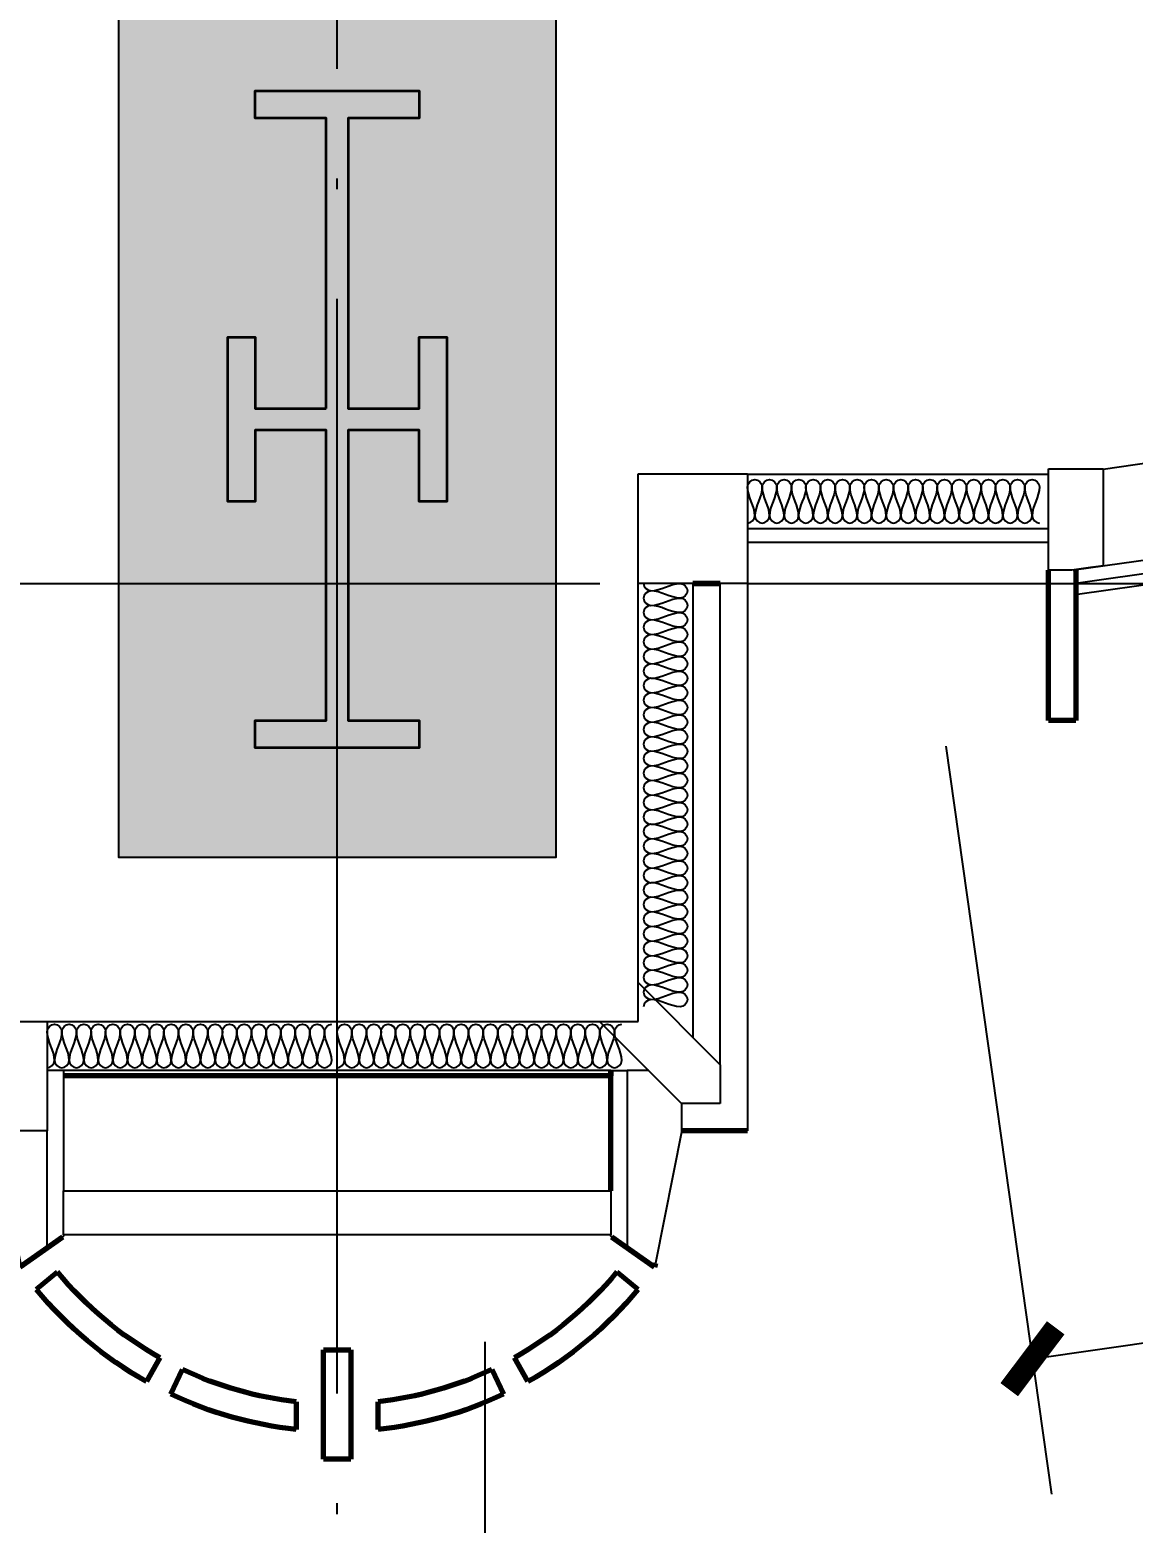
# Model space of a CAD drawing. Header units: millimetres. Extents: x 11476074 to 24729458, y -1239991 to 2813188.
# Drawn here: x 12597235 to 12599251, y 362397 to 365125 of the extents above; entities that cross this region are included whole.
import ezdxf

# ---------------------------------------------------------------- set-up
doc = ezdxf.new("R2010")
doc.units = ezdxf.units.MM
doc.header["$LTSCALE"] = 1000
doc.linetypes.add('DOTE', pattern=[2.42, 2, -0.2, 0.02, -0.2])
for name, color, linetype in [('A-ANNO-DIMS', 3, 'Continuous'), ('A-AXIS', 18, 'DOTE'), ('A-DETL-0001', 1, 'Continuous'), ('A-GLAZ', 4, 'Continuous'), ('G-RCZ-CONLine', 5, 'Continuous'), ('PUB_HATCH', 8, 'Continuous'), ('排水沟', 133, 'Continuous')]:
    doc.layers.add(name, color=color, linetype=linetype)
for name, color, linetype, lineweight in [('A-GENM', 2, 'Continuous', 70), ('A-GENM-PROJ', 2, 'Continuous', 25), ('A-GLAZ-PROJ', 2, 'Continuous', 25), ('钢柱', 51, 'Continuous', 35)]:
    doc.layers.add(name, color=color, linetype=linetype, lineweight=lineweight)
doc.styles.add('_TCH_DIM_T3', font='SIMPLEX', dxfattribs={"width": 0.705882, "bigfont": 'GBCBIG'})
doc.dimstyles.new('_TCH_ARCH&&100', dxfattribs={"dimtxt": 297.5, "dimasz": 100, "dimexe": 250, "dimexo": 300, "dimgap": 126.25, "dimtad": 1, "dimdec": 0, "dimzin": 0, "dimdsep": 46, "dimtxsty": '_TCH_DIM_T3', "dimblk": 'ARCHTICK', "dimcen": 0.09, "dimclrt": 7, "dimazin": 2, "dimtfac": 1, "dimtdec": 0, "dimtix": 1, "dimtmove": 2, "dimatfit": 3, "dimfxl": 0, "dimtolj": 1, "dimtzin": 0, "dimarcsym": 0})

# ---------------------------------------------------------------- blocks, each defined once
blk = doc.blocks.new('_ArchTick')
at = {"color": 0, "linetype": 'ByBlock', "const_width": 0.4}
blk.add_lwpolyline([(-0.5, -0.5), (0.5, 0.5)], dxfattribs=at)
blk = doc.blocks.new('*D5780')
at = {"layer": 'A-ANNO-DIMS', "color": 0, "lineweight": -2, "transparency": 16777216}
for p, q in [((12597246.9, 665133.9), (12597246.9, 663712.4)), ((12598346.7, 665133.9), (12598346.7, 663712.4)), ((12597246.9, 663962.4), (12598346.7, 663962.4))]:
    blk.add_line(p, q, dxfattribs=at)
at = {"layer": 'Defpoints', "color": 0, "transparency": 16777216}
for p in [(12597246.9, 665433.9), (12598346.7, 665433.9), (12598346.7, 663962.4)]:
    blk.add_point(p, dxfattribs=at)
at = {"layer": 'A-ANNO-DIMS', "color": 0, "lineweight": -2, "transparency": 16777216, "xscale": 100, "yscale": 100, "zscale": 100, "rotation": 180}
blk.add_blockref('_ArchTick', (12597246.9, 663962.4), dxfattribs=at)
at = {"layer": 'A-ANNO-DIMS', "color": 0, "lineweight": -2, "transparency": 16777216, "xscale": 100, "yscale": 100, "zscale": 100}
blk.add_blockref('_ArchTick', (12598346.7, 663962.4), dxfattribs=at)
at = {"layer": 'A-ANNO-DIMS', "color": 7, "transparency": 16777216, "insert": (12597796.8, 664237.4), "char_height": 297.5, "attachment_point": 5, "style": '_TCH_DIM_T3'}
blk.add_mtext('\\A1;1100', dxfattribs=at)
blk = doc.blocks.new('*D5819')
at = {"layer": 'A-ANNO-DIMS', "color": 0, "lineweight": -2, "transparency": 16777216}
for p, q in [((12600863, 666459.1), (12601056.6, 665092.5)), ((12599188.9, 666221.9), (12599382.5, 664855.3)), ((12599347.4, 665102.9), (12601021.6, 665340.1))]:
    blk.add_line(p, q, dxfattribs=at)
at = {"layer": 'Defpoints', "color": 0, "transparency": 16777216}
for p in [(12600820.9, 666756.2), (12599146.8, 666519), (12601021.6, 665340.1)]:
    blk.add_point(p, dxfattribs=at)
at = {"layer": 'A-ANNO-DIMS', "color": 0, "lineweight": -2, "transparency": 16777216, "xscale": 100, "yscale": 100, "zscale": 100}
for p, rotation in [((12601021.6, 665340.1), 8.064418033486072), ((12599347.4, 665102.9), 188.064418033486)]:
    blk.add_blockref('_ArchTick', p, dxfattribs=dict(at, rotation=rotation))
at = {"layer": 'A-ANNO-DIMS', "color": 7, "transparency": 16777216, "insert": (12600145.9, 665493.7), "char_height": 297.5, "attachment_point": 5, "rotation": 8.0644, "style": '_TCH_DIM_T3'}
blk.add_mtext('\\A1;1691', dxfattribs=at)
blk = doc.blocks.new('FO-Exterior Column FULL - FO-Exterior Column FULL-V22-850_L52 HOTEL')
at = {"layer": 'A-GENM'}
for p, q in [((630, 100.1), (630, 175.3)), ((-500, 110.1), (-500, 100.4)), ((-500, -109.6), (-500, 110.1)), ((-500, 100.4), (500, 100.4)), ((580.2, -249.1), (630, 0.1)), ((-580.2, -249.1), (-502.1, -193.8)), ((502.1, -193.8), (580.2, -249.1)), ((-581.7, -241.4), (-580.2, -249.1)), ((-510.9, -257.6), (-549.6, -289.3)), ((549.6, -289.3), (510.9, -257.6)), ((25, -399.6), (-25, -399.6)), ((-25, -399.6), (-25, -599.6)), ((25, -599.6), (25, -399.6)), ((-348.5, -458), (-324, -414.4)), ((-282.7, -435.7), (-304, -480.9)), ((304, -480.9), (282.7, -435.7)), ((324, -414.4), (348.5, -458)), ((-75, -545.2), (-75, -494.9)), ((75, -494.9), (75, -545.2)), ((-25, -599.6), (25, -599.6))]:
    blk.add_line(p, q, dxfattribs=at)
for radius, start, end in [(661.1, 219.3893, 240.6554), (661.1, 299.3446, 320.6107), (711.1, 219.3894, 240.6554), (711.1, 299.3446, 320.6106), (661.1, 244.6842, 263.483), (661.1, 276.517, 295.3158), (711.1, 244.6842, 263.943), (711.1, 276.057, 295.3158)]:
    blk.add_arc((0, 161.9), radius, start, end, dxfattribs=at)
blk = doc.blocks.new('FO-CORNER LOUVERS - FO-CORNER LOUVERS 1000-5059423-850_L52 HOTEL')
at = {"layer": 'A-GENM'}
for p, q in [((-600, -74.6), (-600, -350)), ((-550, -350), (-550, -75.7)), ((50, -99.9), (100, -99.9)), ((100, -99.9), (50, -99.9)), ((-600, -350), (-550, -350)), ((0, -1099.9), (120.3, -1099.9))]:
    blk.add_line(p, q, dxfattribs=at)
at = {"layer": 'A-GENM-PROJ'}
for p, q in [((-550, -24.9), (0, -24.9)), ((0, -99.9), (-550, -99.9))]:
    blk.add_line(p, q, dxfattribs=at)
blk = doc.blocks.new('FO-Vision Panels-Corner - Regular 2-4578217-850_L52 HOTEL')
at = {"layer": 'A-GLAZ-PROJ'}
for p, q in [((-845.4, 0), (-845.4, 20)), ((-845.4, 20), (845.4, 20)), ((845.4, 20), (845.4, 0))]:
    blk.add_line(p, q, dxfattribs=at)
blk = doc.blocks.new('FO-Vision Panels-Corner - Regular 2-V24-850_L52 HOTEL')
at = {"layer": 'A-GLAZ'}
for p, q in [((845.4, 0), (-845.4, 0)), ((-845.4, 0), (-845.4, -25)), ((845.4, -25), (845.4, 0)), ((-810.4, -25), (-845.4, -25)), ((-845.4, -25), (845.4, -25)), ((845.4, -25), (810.4, -25)), ((845.4, -26.4), (845.4, -25))]:
    blk.add_line(p, q, dxfattribs=at)
at = {"layer": 'A-GLAZ-PROJ'}
for p, q in [((-845.4, 0), (-845.4, 20)), ((-845.4, 20), (845.4, 20)), ((845.4, 20), (845.4, 0)), ((-766.6, -200), (766.6, -200))]:
    blk.add_line(p, q, dxfattribs=at)
blk = doc.blocks.new('GP_POLY FOSHAN_SHELL_rvt-2-200_L05-13_ 16-25')
at = {"layer": 'A-DETL-0001'}
for p, q in [((-20900, 17524.3), (-20900, 17709.2)), ((-20900, 17709.2), (-20800, 17709.2)), ((-20800, 17709.2), (-20800, 17532.4)), ((-21650, 17700), (-21450, 17700)), ((-21650, 17500), (-21650, 17700)), ((-21450, 17700), (-21450, 17500)), ((-21450, 17699.9), (-20900, 17699.9)), ((-20900, 17600), (-21450, 17600)), ((-20857.5, 17524.3), (-20900, 17524.3)), ((-20800, 17532.4), (-20857.5, 17524.3)), ((-21650, 16770.8), (-21650, 17500)), ((-21450, 17500), (-21650, 17500)), ((-21550, 17500), (-21550, 16670.8)), ((-21500, 16620.7), (-21500, 17500)), ((-21450, 17500), (-21450, 16500.1)), ((-21650, 16700), (-21650, 16770.8)), ((-21650, 16770.8), (-21500, 16620.7)), ((-22830, 16700), (-22730, 16700)), ((-22730, 16700), (-22200.1, 16700)), ((-22730, 16700), (-22730, 16500)), ((-22200.1, 16700), (-21720.8, 16700)), ((-21570.8, 16550.1), (-21720.8, 16700)), ((-21720.8, 16700), (-21650, 16700)), ((-21500, 16620.7), (-21500, 16550.1)), ((-22200.1, 16610), (-22730, 16610)), ((-22700.1, 16610), (-22700.1, 16390.3)), ((-21700, 16610), (-22200.1, 16610)), ((-21700, 16610), (-21670.1, 16610)), ((-21700, 16390.4), (-21700, 16610)), ((-21630.8, 16610), (-21670.1, 16610)), ((-21670.1, 16610), (-21670.1, 16286.6)), ((-21500, 16550.1), (-21570.8, 16550.1)), ((-21570.1, 16500.1), (-21570.1, 16550.1)), ((-22730, 16500), (-22830, 16500)), ((-22730, 16286.6), (-22730, 16500)), ((-21570.1, 16500.4), (-21618.4, 16258.5)), ((-21450, 16500.1), (-21570.1, 16500.1)), ((-22700.1, 16310.3), (-22700.1, 16390.3)), ((-22700.1, 16390.3), (-22200.1, 16390.3)), ((-22200, 16390.4), (-21700, 16390.4)), ((-21700, 16390.4), (-21700, 16310.4)), ((-22700.1, 16307.8), (-22730, 16286.6)), ((-22200.1, 16310.3), (-22700.1, 16310.3)), ((-22700.1, 16310.3), (-22700.1, 16307.8)), ((-21700, 16310.4), (-22200, 16310.4)), ((-21700, 16307.8), (-21700, 16310.4)), ((-21670.1, 16286.6), (-21700, 16307.8)), ((-21626.2, 16255.4), (-21670.1, 16286.5))]:
    blk.add_line(p, q, dxfattribs=at)
blk.add_arc((-21623.3, 16259.5), 5, 234.6786, 348.7147, dxfattribs=at)
for points in [[(-21450, 17676.6), (-21450, 17682.9), (-21436.7, 17697), (-21423.3, 17682.9), (-21423.3, 17676.6)], [(-21436.7, 17623.3), (-21436.7, 17641.6), (-21450, 17658.3), (-21450, 17676.6)], [(-21423.3, 17676.6), (-21423.3, 17658.3), (-21436.7, 17641.6), (-21436.7, 17623.3)], [(-21423.3, 17676.6), (-21423.3, 17682.9), (-21410, 17697), (-21396.7, 17682.9), (-21396.7, 17676.6)], [(-21410, 17623.3), (-21410, 17641.6), (-21423.3, 17658.3), (-21423.3, 17676.6)], [(-21396.7, 17676.6), (-21396.7, 17658.3), (-21410, 17641.6), (-21410, 17623.3)], [(-21396.7, 17676.6), (-21396.7, 17682.9), (-21383.3, 17697), (-21370, 17682.9), (-21370, 17676.6)], [(-21383.3, 17623.3), (-21383.3, 17641.6), (-21396.7, 17658.3), (-21396.7, 17676.6)], [(-21370, 17676.6), (-21370, 17658.3), (-21383.3, 17641.6), (-21383.3, 17623.3)], [(-21370, 17676.6), (-21370, 17682.9), (-21356.7, 17697), (-21343.3, 17682.9), (-21343.3, 17676.6)], [(-21356.7, 17623.3), (-21356.7, 17641.6), (-21370, 17658.3), (-21370, 17676.6)], [(-21343.3, 17676.6), (-21343.3, 17658.3), (-21356.7, 17641.6), (-21356.7, 17623.3)], [(-21343.3, 17676.6), (-21343.3, 17682.9), (-21330, 17697), (-21316.7, 17682.9), (-21316.7, 17676.6)], [(-21330, 17623.3), (-21330, 17641.6), (-21343.3, 17658.3), (-21343.3, 17676.6)], [(-21316.7, 17676.6), (-21316.7, 17658.3), (-21330, 17641.6), (-21330, 17623.3)], [(-21316.7, 17676.6), (-21316.7, 17682.9), (-21303.3, 17697), (-21290, 17682.9), (-21290, 17676.6)], [(-21303.3, 17623.3), (-21303.3, 17641.6), (-21316.7, 17658.3), (-21316.7, 17676.6)], [(-21290, 17676.6), (-21290, 17658.3), (-21303.3, 17641.6), (-21303.3, 17623.3)], [(-21290, 17676.6), (-21290, 17682.9), (-21276.7, 17697), (-21263.3, 17682.9), (-21263.3, 17676.6)], [(-21276.7, 17623.3), (-21276.7, 17641.6), (-21290, 17658.3), (-21290, 17676.6)], [(-21263.3, 17676.6), (-21263.3, 17658.3), (-21276.7, 17641.6), (-21276.7, 17623.3)], [(-21263.3, 17676.6), (-21263.3, 17682.9), (-21250, 17697), (-21236.7, 17682.9), (-21236.7, 17676.6)], [(-21250, 17623.3), (-21250, 17641.6), (-21263.3, 17658.3), (-21263.3, 17676.6)], [(-21236.7, 17676.6), (-21236.7, 17658.3), (-21250, 17641.6), (-21250, 17623.3)], [(-21236.7, 17676.6), (-21236.7, 17682.9), (-21223.3, 17697), (-21210, 17682.9), (-21210, 17676.6)], [(-21223.3, 17623.3), (-21223.3, 17641.6), (-21236.7, 17658.3), (-21236.7, 17676.6)], [(-21210, 17676.6), (-21210, 17658.3), (-21223.3, 17641.6), (-21223.3, 17623.3)], [(-21210, 17676.6), (-21210, 17682.9), (-21196.7, 17697), (-21183.3, 17682.9), (-21183.3, 17676.6)], [(-21196.7, 17623.3), (-21196.7, 17641.6), (-21210, 17658.3), (-21210, 17676.6)], [(-21183.3, 17676.6), (-21183.3, 17658.3), (-21196.7, 17641.6), (-21196.7, 17623.3)], [(-21183.3, 17676.6), (-21183.3, 17682.9), (-21170, 17697), (-21156.7, 17682.9), (-21156.7, 17676.6)], [(-21170, 17623.3), (-21170, 17641.6), (-21183.3, 17658.3), (-21183.3, 17676.6)], [(-21156.7, 17676.6), (-21156.7, 17658.3), (-21170, 17641.6), (-21170, 17623.3)], [(-21156.7, 17676.6), (-21156.7, 17682.9), (-21143.3, 17697), (-21130, 17682.9), (-21130, 17676.6)], [(-21143.3, 17623.3), (-21143.3, 17641.6), (-21156.7, 17658.3), (-21156.7, 17676.6)], [(-21130, 17676.6), (-21130, 17658.3), (-21143.3, 17641.6), (-21143.3, 17623.3)], [(-21130, 17676.6), (-21130, 17682.9), (-21116.7, 17697), (-21103.3, 17682.9), (-21103.3, 17676.6)], [(-21116.7, 17623.3), (-21116.7, 17641.6), (-21130, 17658.3), (-21130, 17676.6)], [(-21103.3, 17676.6), (-21103.3, 17658.3), (-21116.7, 17641.6), (-21116.7, 17623.3)], [(-21103.3, 17676.6), (-21103.3, 17682.9), (-21090, 17697), (-21076.7, 17682.9), (-21076.7, 17676.6)], [(-21090, 17623.3), (-21090, 17641.6), (-21103.3, 17658.3), (-21103.3, 17676.6)], [(-21076.7, 17676.6), (-21076.7, 17658.3), (-21090, 17641.6), (-21090, 17623.3)], [(-21076.7, 17676.6), (-21076.7, 17682.9), (-21063.3, 17697), (-21050, 17682.9), (-21050, 17676.6)], [(-21063.3, 17623.3), (-21063.3, 17641.6), (-21076.7, 17658.3), (-21076.7, 17676.6)], [(-21050, 17676.6), (-21050, 17658.3), (-21063.3, 17641.6), (-21063.3, 17623.3)], [(-21050, 17676.6), (-21050, 17682.9), (-21036.7, 17697), (-21023.3, 17682.9), (-21023.3, 17676.6)], [(-21036.7, 17623.3), (-21036.7, 17641.6), (-21050, 17658.3), (-21050, 17676.6)], [(-21023.3, 17676.6), (-21023.3, 17658.3), (-21036.7, 17641.6), (-21036.7, 17623.3)], [(-21023.3, 17676.6), (-21023.3, 17682.9), (-21010, 17697), (-20996.7, 17682.9), (-20996.7, 17676.6)], [(-21010, 17623.3), (-21010, 17641.6), (-21023.3, 17658.3), (-21023.3, 17676.6)], [(-20996.7, 17676.6), (-20996.7, 17658.3), (-21010, 17641.6), (-21010, 17623.3)], [(-20996.7, 17676.6), (-20996.7, 17682.9), (-20983.3, 17697), (-20970, 17682.9), (-20970, 17676.6)], [(-20983.3, 17623.3), (-20983.3, 17641.6), (-20996.7, 17658.3), (-20996.7, 17676.6)], [(-20970, 17676.6), (-20970, 17658.3), (-20983.3, 17641.6), (-20983.3, 17623.3)], [(-20970, 17676.6), (-20970, 17682.9), (-20956.7, 17697), (-20943.3, 17682.9), (-20943.3, 17676.6)], [(-20956.7, 17623.3), (-20956.7, 17641.6), (-20970, 17658.3), (-20970, 17676.6)], [(-20943.3, 17676.6), (-20943.3, 17658.3), (-20956.7, 17641.6), (-20956.7, 17623.3)], [(-20943.3, 17676.6), (-20943.3, 17682.9), (-20930, 17697), (-20916.7, 17682.9), (-20916.7, 17676.6)], [(-20930, 17623.3), (-20930, 17641.6), (-20943.3, 17658.3), (-20943.3, 17676.6)], [(-20916.7, 17676.6), (-20916.7, 17658.3), (-20930, 17641.6), (-20930, 17623.3)], [(-21450, 17610), (-21443.7, 17610), (-21436.7, 17617), (-21436.7, 17623.3)], [(-21436.7, 17623.3), (-21436.7, 17617), (-21423.3, 17602.9), (-21410, 17617), (-21410, 17623.3)], [(-21410, 17623.3), (-21410, 17617), (-21396.7, 17602.9), (-21383.3, 17617), (-21383.3, 17623.3)], [(-21383.3, 17623.3), (-21383.3, 17617), (-21370, 17602.9), (-21356.7, 17617), (-21356.7, 17623.3)], [(-21356.7, 17623.3), (-21356.7, 17617), (-21343.3, 17602.9), (-21330, 17617), (-21330, 17623.3)], [(-21330, 17623.3), (-21330, 17617), (-21316.7, 17602.9), (-21303.3, 17617), (-21303.3, 17623.3)], [(-21303.3, 17623.3), (-21303.3, 17617), (-21290, 17602.9), (-21276.7, 17617), (-21276.7, 17623.3)], [(-21276.7, 17623.3), (-21276.7, 17617), (-21263.3, 17602.9), (-21250, 17617), (-21250, 17623.3)], [(-21250, 17623.3), (-21250, 17617), (-21236.7, 17602.9), (-21223.3, 17617), (-21223.3, 17623.3)], [(-21223.3, 17623.3), (-21223.3, 17617), (-21210, 17602.9), (-21196.7, 17617), (-21196.7, 17623.3)], [(-21196.7, 17623.3), (-21196.7, 17617), (-21183.3, 17602.9), (-21170, 17617), (-21170, 17623.3)], [(-21170, 17623.3), (-21170, 17617), (-21156.7, 17602.9), (-21143.3, 17617), (-21143.3, 17623.3)], [(-21143.3, 17623.3), (-21143.3, 17617), (-21130, 17602.9), (-21116.7, 17617), (-21116.7, 17623.3)], [(-21116.7, 17623.3), (-21116.7, 17617), (-21103.3, 17602.9), (-21090, 17617), (-21090, 17623.3)], [(-21090, 17623.3), (-21090, 17617), (-21076.7, 17602.9), (-21063.3, 17617), (-21063.3, 17623.3)], [(-21063.3, 17623.3), (-21063.3, 17617), (-21050, 17602.9), (-21036.7, 17617), (-21036.7, 17623.3)], [(-21036.7, 17623.3), (-21036.7, 17617), (-21023.3, 17602.9), (-21010, 17617), (-21010, 17623.3)], [(-21010, 17623.3), (-21010, 17617), (-20996.7, 17602.9), (-20983.3, 17617), (-20983.3, 17623.3)], [(-20983.3, 17623.3), (-20983.3, 17617), (-20970, 17602.9), (-20956.7, 17617), (-20956.7, 17623.3)], [(-20956.7, 17623.3), (-20956.7, 17617), (-20943.3, 17602.9), (-20930, 17617), (-20930, 17623.3)], [(-20930, 17623.3), (-20930, 17617), (-20923, 17610), (-20916.7, 17610)], [(-21640, 17500), (-21640, 17493.8), (-21633, 17486.7), (-21626.7, 17486.7)], [(-21626.7, 17486.7), (-21633, 17486.7), (-21647.1, 17473.4), (-21633, 17460), (-21626.7, 17460)], [(-21626.7, 17486.7), (-21608.4, 17486.7), (-21591.7, 17500), (-21573.4, 17500)], [(-21573.4, 17473.4), (-21591.7, 17473.4), (-21608.4, 17486.7), (-21626.7, 17486.7)], [(-21573.4, 17500), (-21567.1, 17500), (-21553, 17486.7), (-21567.1, 17473.4), (-21573.4, 17473.4)], [(-21626.7, 17460), (-21633, 17460), (-21647.1, 17446.7), (-21633, 17433.4), (-21626.7, 17433.4)], [(-21626.7, 17460), (-21608.4, 17460), (-21591.7, 17473.4), (-21573.4, 17473.4)], [(-21573.4, 17446.7), (-21591.7, 17446.7), (-21608.4, 17460), (-21626.7, 17460)], [(-21573.4, 17473.4), (-21567.1, 17473.4), (-21553, 17460), (-21567.1, 17446.7), (-21573.4, 17446.7)], [(-21626.7, 17433.4), (-21633, 17433.4), (-21647.1, 17420), (-21633, 17406.7), (-21626.7, 17406.7)], [(-21626.7, 17433.4), (-21608.4, 17433.4), (-21591.7, 17446.7), (-21573.4, 17446.7)], [(-21573.4, 17420), (-21591.7, 17420), (-21608.4, 17433.4), (-21626.7, 17433.4)], [(-21573.4, 17446.7), (-21567.1, 17446.7), (-21553, 17433.4), (-21567.1, 17420), (-21573.4, 17420)], [(-21626.7, 17406.7), (-21633, 17406.7), (-21647.1, 17393.4), (-21633, 17380), (-21626.7, 17380)], [(-21626.7, 17406.7), (-21608.4, 17406.7), (-21591.7, 17420), (-21573.4, 17420)], [(-21573.4, 17393.4), (-21591.7, 17393.4), (-21608.4, 17406.7), (-21626.7, 17406.7)], [(-21573.4, 17420), (-21567.1, 17420), (-21553, 17406.7), (-21567.1, 17393.4), (-21573.4, 17393.4)], [(-21626.7, 17380), (-21633, 17380), (-21647.1, 17366.7), (-21633, 17353.4), (-21626.7, 17353.4)], [(-21626.7, 17380), (-21608.4, 17380), (-21591.7, 17393.4), (-21573.4, 17393.4)], [(-21573.4, 17366.7), (-21591.7, 17366.7), (-21608.4, 17380), (-21626.7, 17380)], [(-21573.4, 17393.4), (-21567.1, 17393.4), (-21553, 17380), (-21567.1, 17366.7), (-21573.4, 17366.7)], [(-21626.7, 17353.4), (-21633, 17353.4), (-21647.1, 17340), (-21633, 17326.7), (-21626.7, 17326.7)], [(-21626.7, 17353.4), (-21608.4, 17353.4), (-21591.7, 17366.7), (-21573.4, 17366.7)], [(-21573.4, 17340), (-21591.7, 17340), (-21608.4, 17353.4), (-21626.7, 17353.4)], [(-21573.4, 17366.7), (-21567.1, 17366.7), (-21553, 17353.4), (-21567.1, 17340), (-21573.4, 17340)], [(-21626.7, 17326.7), (-21633, 17326.7), (-21647.1, 17313.4), (-21633, 17300), (-21626.7, 17300)], [(-21626.7, 17326.7), (-21608.4, 17326.7), (-21591.7, 17340), (-21573.4, 17340)], [(-21573.4, 17313.4), (-21591.7, 17313.4), (-21608.4, 17326.7), (-21626.7, 17326.7)], [(-21573.4, 17340), (-21567.1, 17340), (-21553, 17326.7), (-21567.1, 17313.4), (-21573.4, 17313.4)], [(-21626.7, 17300), (-21633, 17300), (-21647.1, 17286.7), (-21633, 17273.4), (-21626.7, 17273.4)], [(-21626.7, 17300), (-21608.4, 17300), (-21591.7, 17313.4), (-21573.4, 17313.4)], [(-21573.4, 17286.7), (-21591.7, 17286.7), (-21608.4, 17300), (-21626.7, 17300)], [(-21573.4, 17313.4), (-21567.1, 17313.4), (-21553, 17300), (-21567.1, 17286.7), (-21573.4, 17286.7)], [(-21626.7, 17273.4), (-21633, 17273.4), (-21647.1, 17260), (-21633, 17246.7), (-21626.7, 17246.7)], [(-21626.7, 17273.4), (-21608.4, 17273.4), (-21591.7, 17286.7), (-21573.4, 17286.7)], [(-21573.4, 17260), (-21591.7, 17260), (-21608.4, 17273.4), (-21626.7, 17273.4)], [(-21573.4, 17286.7), (-21567.1, 17286.7), (-21553, 17273.4), (-21567.1, 17260), (-21573.4, 17260)], [(-21626.7, 17246.7), (-21633, 17246.7), (-21647.1, 17233.4), (-21633, 17220), (-21626.7, 17220)], [(-21626.7, 17246.7), (-21608.4, 17246.7), (-21591.7, 17260), (-21573.4, 17260)], [(-21573.4, 17233.4), (-21591.7, 17233.4), (-21608.4, 17246.7), (-21626.7, 17246.7)], [(-21573.4, 17260), (-21567.1, 17260), (-21553, 17246.7), (-21567.1, 17233.4), (-21573.4, 17233.4)], [(-21626.7, 17220), (-21633, 17220), (-21647.1, 17206.7), (-21633, 17193.4), (-21626.7, 17193.4)], [(-21626.7, 17220), (-21608.4, 17220), (-21591.7, 17233.4), (-21573.4, 17233.4)], [(-21573.4, 17206.7), (-21591.7, 17206.7), (-21608.4, 17220), (-21626.7, 17220)], [(-21573.4, 17233.4), (-21567.1, 17233.4), (-21553, 17220), (-21567.1, 17206.7), (-21573.4, 17206.7)], [(-21626.7, 17193.4), (-21633, 17193.4), (-21647.1, 17180), (-21633, 17166.7), (-21626.7, 17166.7)], [(-21626.7, 17193.4), (-21608.4, 17193.4), (-21591.7, 17206.7), (-21573.4, 17206.7)], [(-21573.4, 17180), (-21591.7, 17180), (-21608.4, 17193.4), (-21626.7, 17193.4)], [(-21573.4, 17206.7), (-21567.1, 17206.7), (-21553, 17193.4), (-21567.1, 17180), (-21573.4, 17180)], [(-21626.7, 17166.7), (-21633, 17166.7), (-21647.1, 17153.4), (-21633, 17140), (-21626.7, 17140)], [(-21626.7, 17166.7), (-21608.4, 17166.7), (-21591.7, 17180), (-21573.4, 17180)], [(-21573.4, 17153.4), (-21591.7, 17153.4), (-21608.4, 17166.7), (-21626.7, 17166.7)], [(-21573.4, 17180), (-21567.1, 17180), (-21553, 17166.7), (-21567.1, 17153.4), (-21573.4, 17153.4)], [(-21626.7, 17140), (-21633, 17140), (-21647.1, 17126.7), (-21633, 17113.4), (-21626.7, 17113.4)], [(-21626.7, 17140), (-21608.4, 17140), (-21591.7, 17153.4), (-21573.4, 17153.4)], [(-21573.4, 17126.7), (-21591.7, 17126.7), (-21608.4, 17140), (-21626.7, 17140)], [(-21573.4, 17153.4), (-21567.1, 17153.4), (-21553, 17140), (-21567.1, 17126.7), (-21573.4, 17126.7)], [(-21626.7, 17113.4), (-21633, 17113.4), (-21647.1, 17100), (-21633, 17086.7), (-21626.7, 17086.7)], [(-21626.7, 17113.4), (-21608.4, 17113.4), (-21591.7, 17126.7), (-21573.4, 17126.7)], [(-21573.4, 17100), (-21591.7, 17100), (-21608.4, 17113.4), (-21626.7, 17113.4)], [(-21573.4, 17126.7), (-21567.1, 17126.7), (-21553, 17113.4), (-21567.1, 17100), (-21573.4, 17100)], [(-21626.7, 17086.7), (-21633, 17086.7), (-21647.1, 17073.4), (-21633, 17060), (-21626.7, 17060)], [(-21626.7, 17086.7), (-21608.4, 17086.7), (-21591.7, 17100), (-21573.4, 17100)], [(-21573.4, 17073.4), (-21591.7, 17073.4), (-21608.4, 17086.7), (-21626.7, 17086.7)], [(-21573.4, 17100), (-21567.1, 17100), (-21553, 17086.7), (-21567.1, 17073.4), (-21573.4, 17073.4)], [(-21626.7, 17060), (-21633, 17060), (-21647.1, 17046.7), (-21633, 17033.4), (-21626.7, 17033.4)], [(-21626.7, 17060), (-21608.4, 17060), (-21591.7, 17073.4), (-21573.4, 17073.4)], [(-21573.4, 17046.7), (-21591.7, 17046.7), (-21608.4, 17060), (-21626.7, 17060)], [(-21573.4, 17073.4), (-21567.1, 17073.4), (-21553, 17060), (-21567.1, 17046.7), (-21573.4, 17046.7)], [(-21626.7, 17033.4), (-21633, 17033.4), (-21647.1, 17020), (-21633, 17006.7), (-21626.7, 17006.7)], [(-21626.7, 17033.4), (-21608.4, 17033.4), (-21591.7, 17046.7), (-21573.4, 17046.7)], [(-21573.4, 17020), (-21591.7, 17020), (-21608.4, 17033.4), (-21626.7, 17033.4)], [(-21573.4, 17046.7), (-21567.1, 17046.7), (-21553, 17033.4), (-21567.1, 17020), (-21573.4, 17020)], [(-21626.7, 17006.7), (-21633, 17006.7), (-21647.1, 16993.4), (-21633, 16980), (-21626.7, 16980)], [(-21626.7, 17006.7), (-21608.4, 17006.7), (-21591.7, 17020), (-21573.4, 17020)], [(-21573.4, 16993.4), (-21591.7, 16993.4), (-21608.4, 17006.7), (-21626.7, 17006.7)], [(-21573.4, 17020), (-21567.1, 17020), (-21553, 17006.7), (-21567.1, 16993.4), (-21573.4, 16993.4)], [(-21626.7, 16980), (-21633, 16980), (-21647.1, 16966.7), (-21633, 16953.4), (-21626.7, 16953.4)], [(-21626.7, 16980), (-21608.4, 16980), (-21591.7, 16993.4), (-21573.4, 16993.4)], [(-21573.4, 16966.7), (-21591.7, 16966.7), (-21608.4, 16980), (-21626.7, 16980)], [(-21573.4, 16993.4), (-21567.1, 16993.4), (-21553, 16980), (-21567.1, 16966.7), (-21573.4, 16966.7)], [(-21626.7, 16953.4), (-21633, 16953.4), (-21647.1, 16940), (-21633, 16926.7), (-21626.7, 16926.7)], [(-21626.7, 16953.4), (-21608.4, 16953.4), (-21591.7, 16966.7), (-21573.4, 16966.7)], [(-21573.4, 16940), (-21591.7, 16940), (-21608.4, 16953.4), (-21626.7, 16953.4)], [(-21626.7, 16926.7), (-21608.4, 16926.7), (-21591.7, 16940), (-21573.4, 16940)], [(-21573.4, 16966.7), (-21567.1, 16966.7), (-21553, 16953.4), (-21567.1, 16940), (-21573.4, 16940)], [(-21573.4, 16940), (-21567.1, 16940), (-21553, 16926.7), (-21567.1, 16913.4), (-21573.4, 16913.4)], [(-21626.7, 16926.7), (-21633, 16926.7), (-21647.1, 16913.4), (-21633, 16900), (-21626.7, 16900)], [(-21573.4, 16913.4), (-21591.7, 16913.4), (-21608.4, 16926.7), (-21626.7, 16926.7)], [(-21626.7, 16900), (-21608.4, 16900), (-21591.7, 16913.4), (-21573.4, 16913.4)], [(-21573.4, 16913.4), (-21567.1, 16913.4), (-21553, 16900), (-21567.1, 16886.7), (-21573.4, 16886.7)], [(-21626.7, 16900), (-21633, 16900), (-21647.1, 16886.7), (-21633, 16873.4), (-21626.7, 16873.4)], [(-21573.4, 16886.7), (-21591.7, 16886.7), (-21608.4, 16900), (-21626.7, 16900)], [(-21626.7, 16873.4), (-21608.4, 16873.4), (-21591.7, 16886.7), (-21573.4, 16886.7)], [(-21573.4, 16886.7), (-21567.1, 16886.7), (-21553, 16873.4), (-21567.1, 16860), (-21573.4, 16860)], [(-21626.7, 16873.4), (-21633, 16873.4), (-21647.1, 16860), (-21633, 16846.7), (-21626.7, 16846.7)], [(-21573.4, 16860), (-21591.7, 16860), (-21608.4, 16873.4), (-21626.7, 16873.4)], [(-21626.7, 16846.7), (-21608.4, 16846.7), (-21591.7, 16860), (-21573.4, 16860)], [(-21573.4, 16860), (-21567.1, 16860), (-21553, 16846.7), (-21567.1, 16833.4), (-21573.4, 16833.4)], [(-21626.7, 16846.7), (-21633, 16846.7), (-21647.1, 16833.4), (-21633, 16820), (-21626.7, 16820)], [(-21573.4, 16833.4), (-21591.7, 16833.4), (-21608.4, 16846.7), (-21626.7, 16846.7)], [(-21626.7, 16820), (-21608.4, 16820), (-21591.7, 16833.4), (-21573.4, 16833.4)], [(-21573.4, 16833.4), (-21567.1, 16833.4), (-21553, 16820), (-21567.1, 16806.7), (-21573.4, 16806.7)], [(-21626.7, 16820), (-21633, 16820), (-21647.1, 16806.7), (-21633, 16793.4), (-21626.7, 16793.4)], [(-21573.4, 16806.7), (-21591.7, 16806.7), (-21608.4, 16820), (-21626.7, 16820)], [(-21626.7, 16793.4), (-21608.4, 16793.4), (-21591.7, 16806.7), (-21573.4, 16806.7)], [(-21573.4, 16806.7), (-21567.1, 16806.7), (-21553, 16793.4), (-21567.1, 16780), (-21573.4, 16780)], [(-21626.7, 16793.4), (-21633, 16793.4), (-21647.1, 16780), (-21633, 16766.7), (-21626.7, 16766.7)], [(-21573.4, 16780), (-21591.7, 16780), (-21608.4, 16793.4), (-21626.7, 16793.4)], [(-21626.7, 16766.7), (-21608.4, 16766.7), (-21591.7, 16780), (-21573.4, 16780)], [(-21573.4, 16780), (-21567.1, 16780), (-21553, 16766.7), (-21567.1, 16753.4), (-21573.4, 16753.4)], [(-21626.7, 16766.7), (-21633, 16766.7), (-21647.1, 16753.4), (-21633, 16740), (-21626.7, 16740)], [(-21573.4, 16753.4), (-21591.7, 16753.4), (-21608.4, 16766.7), (-21626.7, 16766.7)], [(-21626.7, 16740), (-21608.4, 16740), (-21591.7, 16753.4), (-21573.4, 16753.4)], [(-21573.4, 16753.4), (-21567.1, 16753.4), (-21553, 16740), (-21567.1, 16726.7), (-21573.4, 16726.7)], [(-21626.7, 16740), (-21633, 16740), (-21640, 16733), (-21640, 16726.7)], [(-21573.4, 16726.7), (-21591.7, 16726.7), (-21608.4, 16740), (-21626.7, 16740)], [(-22730, 16681.7), (-22730, 16688), (-22716.7, 16702.1), (-22703.3, 16688), (-22703.3, 16681.7)], [(-22703.3, 16681.7), (-22703.3, 16688), (-22690, 16702.1), (-22676.7, 16688), (-22676.7, 16681.7)], [(-22676.7, 16681.7), (-22676.7, 16688), (-22663.3, 16702.1), (-22650, 16688), (-22650, 16681.7)], [(-22650, 16681.7), (-22650, 16688), (-22636.7, 16702.1), (-22623.3, 16688), (-22623.3, 16681.7)], [(-22623.3, 16681.7), (-22623.3, 16688), (-22610, 16702.1), (-22596.7, 16688), (-22596.7, 16681.7)], [(-22596.7, 16681.7), (-22596.7, 16688), (-22583.3, 16702.1), (-22570, 16688), (-22570, 16681.7)], [(-22570, 16681.7), (-22570, 16688), (-22556.7, 16702.1), (-22543.3, 16688), (-22543.3, 16681.7)], [(-22543.3, 16681.7), (-22543.3, 16688), (-22530, 16702.1), (-22516.7, 16688), (-22516.7, 16681.7)], [(-22516.7, 16681.7), (-22516.7, 16688), (-22503.3, 16702.1), (-22490, 16688), (-22490, 16681.7)], [(-22490, 16681.7), (-22490, 16688), (-22476.7, 16702.1), (-22463.3, 16688), (-22463.3, 16681.7)], [(-22463.3, 16681.7), (-22463.3, 16688), (-22450, 16702.1), (-22436.7, 16688), (-22436.7, 16681.7)], [(-22436.7, 16681.7), (-22436.7, 16688), (-22423.3, 16702.1), (-22410, 16688), (-22410, 16681.7)], [(-22410, 16681.7), (-22410, 16688), (-22396.7, 16702.1), (-22383.3, 16688), (-22383.3, 16681.7)], [(-22383.3, 16681.7), (-22383.3, 16688), (-22370, 16702.1), (-22356.7, 16688), (-22356.7, 16681.7)], [(-22356.7, 16681.7), (-22356.7, 16688), (-22343.3, 16702.1), (-22330, 16688), (-22330, 16681.7)], [(-22330, 16681.7), (-22330, 16688), (-22316.7, 16702.1), (-22303.3, 16688), (-22303.3, 16681.7)], [(-22303.3, 16681.7), (-22303.3, 16688), (-22290, 16702.1), (-22276.7, 16688), (-22276.7, 16681.7)], [(-22276.7, 16681.7), (-22276.7, 16688), (-22263.3, 16702.1), (-22250, 16688), (-22250, 16681.7)], [(-22250, 16681.7), (-22250, 16688), (-22236.7, 16702.1), (-22223.3, 16688), (-22223.3, 16681.7)], [(-22223.3, 16681.7), (-22223.3, 16688), (-22216.3, 16695), (-22210, 16695)], [(-22200, 16681.7), (-22200, 16688), (-22186.7, 16702.1), (-22173.3, 16688), (-22173.3, 16681.7)], [(-22173.3, 16681.7), (-22173.3, 16688), (-22160, 16702.1), (-22146.7, 16688), (-22146.7, 16681.7)], [(-22146.7, 16681.7), (-22146.7, 16688), (-22133.3, 16702.1), (-22120, 16688), (-22120, 16681.7)], [(-22120, 16681.7), (-22120, 16688), (-22106.7, 16702.1), (-22093.3, 16688), (-22093.3, 16681.7)], [(-22093.3, 16681.7), (-22093.3, 16688), (-22080, 16702.1), (-22066.7, 16688), (-22066.7, 16681.7)], [(-22066.7, 16681.7), (-22066.7, 16688), (-22053.3, 16702.1), (-22040, 16688), (-22040, 16681.7)], [(-22040, 16681.7), (-22040, 16688), (-22026.7, 16702.1), (-22013.3, 16688), (-22013.3, 16681.7)], [(-22013.3, 16681.7), (-22013.3, 16688), (-22000, 16702.1), (-21986.7, 16688), (-21986.7, 16681.7)], [(-21986.7, 16681.7), (-21986.7, 16688), (-21973.3, 16702.1), (-21960, 16688), (-21960, 16681.7)], [(-21960, 16681.7), (-21960, 16688), (-21946.7, 16702.1), (-21933.3, 16688), (-21933.3, 16681.7)], [(-21933.3, 16681.7), (-21933.3, 16688), (-21920, 16702.1), (-21906.7, 16688), (-21906.7, 16681.7)], [(-21906.7, 16681.7), (-21906.7, 16688), (-21893.3, 16702.1), (-21880, 16688), (-21880, 16681.7)], [(-21880, 16681.7), (-21880, 16688), (-21866.7, 16702.1), (-21853.3, 16688), (-21853.3, 16681.7)], [(-21853.3, 16681.7), (-21853.3, 16688), (-21840, 16702.1), (-21826.7, 16688), (-21826.7, 16681.7)], [(-21826.7, 16681.7), (-21826.7, 16688), (-21813.3, 16702.1), (-21800, 16688), (-21800, 16681.7)], [(-21800, 16681.7), (-21800, 16688), (-21786.7, 16702.1), (-21773.3, 16688), (-21773.3, 16681.7)], [(-21773.3, 16681.7), (-21773.3, 16688), (-21760, 16702.1), (-21746.7, 16688), (-21746.7, 16681.7)], [(-21746.7, 16681.7), (-21746.7, 16688), (-21733.3, 16702.1), (-21720, 16688), (-21720, 16681.7)], [(-21720, 16681.7), (-21720, 16688), (-21706.7, 16702.1), (-21693.3, 16688), (-21693.3, 16681.7)], [(-21693.3, 16681.7), (-21693.3, 16688), (-21686.3, 16695), (-21680, 16695)], [(-22716.7, 16628.4), (-22716.7, 16646.7), (-22730, 16663.4), (-22730, 16681.7)], [(-22703.3, 16681.7), (-22703.3, 16663.4), (-22716.7, 16646.7), (-22716.7, 16628.4)], [(-22690, 16628.4), (-22690, 16646.7), (-22703.3, 16663.4), (-22703.3, 16681.7)], [(-22676.7, 16681.7), (-22676.7, 16663.4), (-22690, 16646.7), (-22690, 16628.4)], [(-22663.3, 16628.4), (-22663.3, 16646.7), (-22676.7, 16663.4), (-22676.7, 16681.7)], [(-22650, 16681.7), (-22650, 16663.4), (-22663.3, 16646.7), (-22663.3, 16628.4)], [(-22636.7, 16628.4), (-22636.7, 16646.7), (-22650, 16663.4), (-22650, 16681.7)], [(-22623.3, 16681.7), (-22623.3, 16663.4), (-22636.7, 16646.7), (-22636.7, 16628.4)], [(-22610, 16628.4), (-22610, 16646.7), (-22623.3, 16663.4), (-22623.3, 16681.7)], [(-22596.7, 16681.7), (-22596.7, 16663.4), (-22610, 16646.7), (-22610, 16628.4)], [(-22583.3, 16628.4), (-22583.3, 16646.7), (-22596.7, 16663.4), (-22596.7, 16681.7)], [(-22570, 16681.7), (-22570, 16663.4), (-22583.3, 16646.7), (-22583.3, 16628.4)], [(-22556.7, 16628.4), (-22556.7, 16646.7), (-22570, 16663.4), (-22570, 16681.7)], [(-22543.3, 16681.7), (-22543.3, 16663.4), (-22556.7, 16646.7), (-22556.7, 16628.4)], [(-22530, 16628.4), (-22530, 16646.7), (-22543.3, 16663.4), (-22543.3, 16681.7)], [(-22516.7, 16681.7), (-22516.7, 16663.4), (-22530, 16646.7), (-22530, 16628.4)], [(-22503.3, 16628.4), (-22503.3, 16646.7), (-22516.7, 16663.4), (-22516.7, 16681.7)], [(-22490, 16681.7), (-22490, 16663.4), (-22503.3, 16646.7), (-22503.3, 16628.4)], [(-22476.7, 16628.4), (-22476.7, 16646.7), (-22490, 16663.4), (-22490, 16681.7)], [(-22463.3, 16681.7), (-22463.3, 16663.4), (-22476.7, 16646.7), (-22476.7, 16628.4)], [(-22450, 16628.4), (-22450, 16646.7), (-22463.3, 16663.4), (-22463.3, 16681.7)], [(-22436.7, 16681.7), (-22436.7, 16663.4), (-22450, 16646.7), (-22450, 16628.4)], [(-22423.3, 16628.4), (-22423.3, 16646.7), (-22436.7, 16663.4), (-22436.7, 16681.7)], [(-22410, 16681.7), (-22410, 16663.4), (-22423.3, 16646.7), (-22423.3, 16628.4)], [(-22396.7, 16628.4), (-22396.7, 16646.7), (-22410, 16663.4), (-22410, 16681.7)], [(-22383.3, 16681.7), (-22383.3, 16663.4), (-22396.7, 16646.7), (-22396.7, 16628.4)], [(-22370, 16628.4), (-22370, 16646.7), (-22383.3, 16663.4), (-22383.3, 16681.7)], [(-22356.7, 16681.7), (-22356.7, 16663.4), (-22370, 16646.7), (-22370, 16628.4)], [(-22343.3, 16628.4), (-22343.3, 16646.7), (-22356.7, 16663.4), (-22356.7, 16681.7)], [(-22330, 16681.7), (-22330, 16663.4), (-22343.3, 16646.7), (-22343.3, 16628.4)], [(-22316.7, 16628.4), (-22316.7, 16646.7), (-22330, 16663.4), (-22330, 16681.7)], [(-22303.3, 16681.7), (-22303.3, 16663.4), (-22316.7, 16646.7), (-22316.7, 16628.4)], [(-22290, 16628.4), (-22290, 16646.7), (-22303.3, 16663.4), (-22303.3, 16681.7)], [(-22276.7, 16681.7), (-22276.7, 16663.4), (-22290, 16646.7), (-22290, 16628.4)], [(-22263.3, 16628.4), (-22263.3, 16646.7), (-22276.7, 16663.4), (-22276.7, 16681.7)], [(-22250, 16681.7), (-22250, 16663.4), (-22263.3, 16646.7), (-22263.3, 16628.4)], [(-22236.7, 16628.4), (-22236.7, 16646.7), (-22250, 16663.4), (-22250, 16681.7)], [(-22223.3, 16681.7), (-22223.3, 16663.4), (-22236.7, 16646.7), (-22236.7, 16628.4)], [(-22210, 16628.4), (-22210, 16646.7), (-22223.3, 16663.4), (-22223.3, 16681.7)], [(-22186.7, 16628.4), (-22186.7, 16646.7), (-22200, 16663.4), (-22200, 16681.7)], [(-22173.3, 16681.7), (-22173.3, 16663.4), (-22186.7, 16646.7), (-22186.7, 16628.4)], [(-22160, 16628.4), (-22160, 16646.7), (-22173.3, 16663.4), (-22173.3, 16681.7)], [(-22146.7, 16681.7), (-22146.7, 16663.4), (-22160, 16646.7), (-22160, 16628.4)], [(-22133.3, 16628.4), (-22133.3, 16646.7), (-22146.7, 16663.4), (-22146.7, 16681.7)], [(-22120, 16681.7), (-22120, 16663.4), (-22133.3, 16646.7), (-22133.3, 16628.4)], [(-22106.7, 16628.4), (-22106.7, 16646.7), (-22120, 16663.4), (-22120, 16681.7)], [(-22093.3, 16681.7), (-22093.3, 16663.4), (-22106.7, 16646.7), (-22106.7, 16628.4)], [(-22080, 16628.4), (-22080, 16646.7), (-22093.3, 16663.4), (-22093.3, 16681.7)], [(-22066.7, 16681.7), (-22066.7, 16663.4), (-22080, 16646.7), (-22080, 16628.4)], [(-22053.3, 16628.4), (-22053.3, 16646.7), (-22066.7, 16663.4), (-22066.7, 16681.7)], [(-22040, 16681.7), (-22040, 16663.4), (-22053.3, 16646.7), (-22053.3, 16628.4)], [(-22026.7, 16628.4), (-22026.7, 16646.7), (-22040, 16663.4), (-22040, 16681.7)], [(-22013.3, 16681.7), (-22013.3, 16663.4), (-22026.7, 16646.7), (-22026.7, 16628.4)], [(-22000, 16628.4), (-22000, 16646.7), (-22013.3, 16663.4), (-22013.3, 16681.7)], [(-21986.7, 16681.7), (-21986.7, 16663.4), (-22000, 16646.7), (-22000, 16628.4)], [(-21973.3, 16628.4), (-21973.3, 16646.7), (-21986.7, 16663.4), (-21986.7, 16681.7)], [(-21960, 16681.7), (-21960, 16663.4), (-21973.3, 16646.7), (-21973.3, 16628.4)], [(-21946.7, 16628.4), (-21946.7, 16646.7), (-21960, 16663.4), (-21960, 16681.7)], [(-21933.3, 16681.7), (-21933.3, 16663.4), (-21946.7, 16646.7), (-21946.7, 16628.4)], [(-21920, 16628.4), (-21920, 16646.7), (-21933.3, 16663.4), (-21933.3, 16681.7)], [(-21906.7, 16681.7), (-21906.7, 16663.4), (-21920, 16646.7), (-21920, 16628.4)], [(-21893.3, 16628.4), (-21893.3, 16646.7), (-21906.7, 16663.4), (-21906.7, 16681.7)], [(-21880, 16681.7), (-21880, 16663.4), (-21893.3, 16646.7), (-21893.3, 16628.4)], [(-21866.7, 16628.4), (-21866.7, 16646.7), (-21880, 16663.4), (-21880, 16681.7)], [(-21853.3, 16681.7), (-21853.3, 16663.4), (-21866.7, 16646.7), (-21866.7, 16628.4)], [(-21840, 16628.4), (-21840, 16646.7), (-21853.3, 16663.4), (-21853.3, 16681.7)], [(-21826.7, 16681.7), (-21826.7, 16663.4), (-21840, 16646.7), (-21840, 16628.4)], [(-21813.3, 16628.4), (-21813.3, 16646.7), (-21826.7, 16663.4), (-21826.7, 16681.7)], [(-21800, 16681.7), (-21800, 16663.4), (-21813.3, 16646.7), (-21813.3, 16628.4)], [(-21786.7, 16628.4), (-21786.7, 16646.7), (-21800, 16663.4), (-21800, 16681.7)], [(-21773.3, 16681.7), (-21773.3, 16663.4), (-21786.7, 16646.7), (-21786.7, 16628.4)], [(-21760, 16628.4), (-21760, 16646.7), (-21773.3, 16663.4), (-21773.3, 16681.7)], [(-21746.7, 16681.7), (-21746.7, 16663.4), (-21760, 16646.7), (-21760, 16628.4)], [(-21733.3, 16628.4), (-21733.3, 16646.7), (-21746.7, 16663.4), (-21746.7, 16681.7)], [(-21720, 16681.7), (-21720, 16663.4), (-21733.3, 16646.7), (-21733.3, 16628.4)], [(-21706.7, 16628.4), (-21706.7, 16646.7), (-21720, 16663.4), (-21720, 16681.7)], [(-21693.3, 16681.7), (-21693.3, 16663.4), (-21706.7, 16646.7), (-21706.7, 16628.4)], [(-21680, 16628.4), (-21680, 16646.7), (-21693.3, 16663.4), (-21693.3, 16681.7)], [(-22730, 16615), (-22723.7, 16615), (-22716.7, 16622.1), (-22716.7, 16628.4)], [(-22716.7, 16628.4), (-22716.7, 16622.1), (-22703.3, 16608), (-22690, 16622.1), (-22690, 16628.4)], [(-22690, 16628.4), (-22690, 16622.1), (-22676.7, 16608), (-22663.3, 16622.1), (-22663.3, 16628.4)], [(-22663.3, 16628.4), (-22663.3, 16622.1), (-22650, 16608), (-22636.7, 16622.1), (-22636.7, 16628.4)], [(-22636.7, 16628.4), (-22636.7, 16622.1), (-22623.3, 16608), (-22610, 16622.1), (-22610, 16628.4)], [(-22610, 16628.4), (-22610, 16622.1), (-22596.7, 16608), (-22583.3, 16622.1), (-22583.3, 16628.4)], [(-22583.3, 16628.4), (-22583.3, 16622.1), (-22570, 16608), (-22556.7, 16622.1), (-22556.7, 16628.4)], [(-22556.7, 16628.4), (-22556.7, 16622.1), (-22543.3, 16608), (-22530, 16622.1), (-22530, 16628.4)], [(-22530, 16628.4), (-22530, 16622.1), (-22516.7, 16608), (-22503.3, 16622.1), (-22503.3, 16628.4)], [(-22503.3, 16628.4), (-22503.3, 16622.1), (-22490, 16608), (-22476.7, 16622.1), (-22476.7, 16628.4)], [(-22476.7, 16628.4), (-22476.7, 16622.1), (-22463.3, 16608), (-22450, 16622.1), (-22450, 16628.4)], [(-22450, 16628.4), (-22450, 16622.1), (-22436.7, 16608), (-22423.3, 16622.1), (-22423.3, 16628.4)], [(-22423.3, 16628.4), (-22423.3, 16622.1), (-22410, 16608), (-22396.7, 16622.1), (-22396.7, 16628.4)], [(-22396.7, 16628.4), (-22396.7, 16622.1), (-22383.3, 16608), (-22370, 16622.1), (-22370, 16628.4)], [(-22370, 16628.4), (-22370, 16622.1), (-22356.7, 16608), (-22343.3, 16622.1), (-22343.3, 16628.4)], [(-22343.3, 16628.4), (-22343.3, 16622.1), (-22330, 16608), (-22316.7, 16622.1), (-22316.7, 16628.4)], [(-22316.7, 16628.4), (-22316.7, 16622.1), (-22303.3, 16608), (-22290, 16622.1), (-22290, 16628.4)], [(-22290, 16628.4), (-22290, 16622.1), (-22276.7, 16608), (-22263.3, 16622.1), (-22263.3, 16628.4)], [(-22263.3, 16628.4), (-22263.3, 16622.1), (-22250, 16608), (-22236.7, 16622.1), (-22236.7, 16628.4)], [(-22236.7, 16628.4), (-22236.7, 16622.1), (-22223.3, 16608), (-22210, 16622.1), (-22210, 16628.4)], [(-22200, 16615), (-22193.7, 16615), (-22186.7, 16622.1), (-22186.7, 16628.4)], [(-22186.7, 16628.4), (-22186.7, 16622.1), (-22173.3, 16608), (-22160, 16622.1), (-22160, 16628.4)], [(-22160, 16628.4), (-22160, 16622.1), (-22146.7, 16608), (-22133.3, 16622.1), (-22133.3, 16628.4)], [(-22133.3, 16628.4), (-22133.3, 16622.1), (-22120, 16608), (-22106.7, 16622.1), (-22106.7, 16628.4)], [(-22106.7, 16628.4), (-22106.7, 16622.1), (-22093.3, 16608), (-22080, 16622.1), (-22080, 16628.4)], [(-22080, 16628.4), (-22080, 16622.1), (-22066.7, 16608), (-22053.3, 16622.1), (-22053.3, 16628.4)], [(-22053.3, 16628.4), (-22053.3, 16622.1), (-22040, 16608), (-22026.7, 16622.1), (-22026.7, 16628.4)], [(-22026.7, 16628.4), (-22026.7, 16622.1), (-22013.3, 16608), (-22000, 16622.1), (-22000, 16628.4)], [(-22000, 16628.4), (-22000, 16622.1), (-21986.7, 16608), (-21973.3, 16622.1), (-21973.3, 16628.4)], [(-21973.3, 16628.4), (-21973.3, 16622.1), (-21960, 16608), (-21946.7, 16622.1), (-21946.7, 16628.4)], [(-21946.7, 16628.4), (-21946.7, 16622.1), (-21933.3, 16608), (-21920, 16622.1), (-21920, 16628.4)], [(-21920, 16628.4), (-21920, 16622.1), (-21906.7, 16608), (-21893.3, 16622.1), (-21893.3, 16628.4)], [(-21893.3, 16628.4), (-21893.3, 16622.1), (-21880, 16608), (-21866.7, 16622.1), (-21866.7, 16628.4)], [(-21866.7, 16628.4), (-21866.7, 16622.1), (-21853.3, 16608), (-21840, 16622.1), (-21840, 16628.4)], [(-21840, 16628.4), (-21840, 16622.1), (-21826.7, 16608), (-21813.3, 16622.1), (-21813.3, 16628.4)], [(-21813.3, 16628.4), (-21813.3, 16622.1), (-21800, 16608), (-21786.7, 16622.1), (-21786.7, 16628.4)], [(-21786.7, 16628.4), (-21786.7, 16622.1), (-21773.3, 16608), (-21760, 16622.1), (-21760, 16628.4)], [(-21760, 16628.4), (-21760, 16622.1), (-21746.7, 16608), (-21733.3, 16622.1), (-21733.3, 16628.4)], [(-21733.3, 16628.4), (-21733.3, 16622.1), (-21720, 16608), (-21706.7, 16622.1), (-21706.7, 16628.4)], [(-21706.7, 16628.4), (-21706.7, 16622.1), (-21693.3, 16608), (-21680, 16622.1), (-21680, 16628.4)]]:
    blk.add_open_spline(points, degree=3, dxfattribs=at)
at = {"layer": 'A-GENM-PROJ', "xscale": -1}
for name, p in [('FO-CORNER LOUVERS - FO-CORNER LOUVERS 1000-5059423-850_L52 HOTEL', (-21450, 17599.9)), ('FO-Exterior Column FULL - FO-Exterior Column FULL-V22-850_L52 HOTEL', (-22200.1, 16499.9))]:
    blk.add_blockref(name, p, dxfattribs=at)
at = {"layer": 'A-GLAZ-PROJ', "xscale": -0.9999999999999998, "rotation": 188.0658852170985}
for name in ['FO-Vision Panels-Corner - Regular 2-V24-850_L52 HOTEL', 'FO-Vision Panels-Corner - Regular 2-4578217-850_L52 HOTEL']:
    blk.add_blockref(name, (-20012.9, 17618.6), dxfattribs=at)
blk = doc.blocks.new('GP_POLY FOSHAN_SHELL_rvt-3-200_L06-13_16-26')
blk.add_blockref('GP_POLY FOSHAN_SHELL_rvt-2-200_L05-13_ 16-25', (0, 0))
blk = doc.blocks.new('A$C74AF65BF')
at = {"layer": 'PUB_HATCH'}
h = blk.add_hatch(color=256, dxfattribs=at)
h.dxf.hatch_style = 1
h.paths.add_polyline_path([(-7000, -4600), (-7000, -5400), (-5400, -5400), (-5400, -4600)])
h.paths.add_polyline_path([(-7000, -11200), (-7000, -12000), (-5400, -12000), (-5400, -11200)])
h.paths.add_polyline_path([(-7000, -17800), (-7000, -18600), (-5400, -18600), (-5400, -17800)])
h.paths.add_polyline_path([(9400, -33850), (9400, -32050), (10550, -32050), (10550, -33850)])
h.paths.add_polyline_path([(9400, -10950), (9400, -9150), (10550, -9150), (10550, -10950)])
h.paths.add_polyline_path([(22350, -33850), (22350, -32050), (23600, -32050), (23600, -33850)])
h.paths.add_polyline_path([(22350, -10950), (22350, -9150), (23600, -9150), (23600, -10950)])
h.paths.add_polyline_path([(-7000, -24400), (-7000, -25200), (-5400, -25200), (-5400, -24400)])
h.paths.add_polyline_path([(-7000, -31000), (-7000, -31800), (-5400, -31800), (-5400, -31000)])
h.paths.add_polyline_path([(-7000, -37600), (-7000, -38400), (-5400, -38400), (-5400, -37600)])
h.paths.add_polyline_path([(38400, -4600), (38400, -5400), (40000, -5400), (40000, -4600)])
h.paths.add_polyline_path([(38400, -11200), (38400, -12000), (40000, -12000), (40000, -11200)])
h.paths.add_polyline_path([(38400, -17800), (38400, -18600), (40000, -18600), (40000, -17800)])
h.paths.add_polyline_path([(38400, -24400), (38400, -25200), (40000, -25200), (40000, -24400)])
h.paths.add_polyline_path([(38400, -31000), (38400, -31800), (40000, -31800), (40000, -31000)])
h.paths.add_polyline_path([(38400, -37600), (38400, -38400), (40000, -38400), (40000, -37600)])
h.paths.add_polyline_path([(33400, -41900), (32600, -41900), (32600, -43500), (33400, -43500)])
h.paths.add_polyline_path([(26800, -41900), (26000, -41900), (26000, -43500), (26800, -43500)])
h.paths.add_polyline_path([(20200, -41900), (19400, -41900), (19400, -43500), (20200, -43500)])
h.paths.add_polyline_path([(13600, -41900), (12800, -41900), (12800, -43500), (13600, -43500)])
h.paths.add_polyline_path([(7000, -41900), (6200, -41900), (6200, -43500), (7000, -43500)])
h.paths.add_polyline_path([(400, -41900), (-400, -41900), (-400, -43500), (400, -43500)])
h.paths.add_polyline_path([(33400, 500), (32600, 500), (32600, -1100), (33400, -1100)])
h.paths.add_polyline_path([(26800, 500), (26000, 500), (26000, -1100), (26800, -1100)])
h.paths.add_polyline_path([(20200, 500), (19400, 500), (19400, -1100), (20200, -1100)])
h.paths.add_polyline_path([(13600, 500), (12800, 500), (12800, -1100), (13600, -1100)])
h.paths.add_polyline_path([(7000, 500), (6200, 500), (6200, -1100), (7000, -1100)])
h.paths.add_polyline_path([(10550, -28150), (9400, -28150), (9400, -29750), (10550, -29750)])
h.paths.add_polyline_path([(400, 500), (-400, 500), (-400, -1100), (400, -1100)])
at = {"layer": 'G-RCZ-CONLine', "color": 3}
blk.add_lwpolyline([(33400, -41900), (32600, -41900), (32600, -43500), (33400, -43500)], close=True, dxfattribs=at)
at = {"layer": '钢柱', "color": 2}
blk.add_lwpolyline([(32980, -42680), (32980, -42150), (32850, -42150), (32850, -42100), (33150, -42100), (33150, -42150), (33020, -42150), (33020, -42680), (33150, -42680), (33150, -42550), (33200, -42550), (33200, -42850), (33150, -42850), (33150, -42720), (33020, -42720), (33020, -43250), (33150, -43250), (33150, -43300), (32850, -43300), (32850, -43250), (32980, -43250), (32980, -42720), (32850, -42720), (32850, -42850), (32800, -42850), (32800, -42550), (32850, -42550), (32850, -42680)], close=True, dxfattribs=at)
blk = doc.blocks.new('qlzw')
at = {"layer": 'A-AXIS'}
for p, q in [((12464366.8, 979989.8, 0), (12464366.8, 1082989.8)), ((12416866.8, 995989.8), (12486866.8, 995989.8))]:
    blk.add_line(p, q, dxfattribs=at)
blk = doc.blocks.new('幕墙尺寸')
at = {"layer": 'A-ANNO-DIMS', "color": 1}
for p1, p2, distance, picture, middle in [((12599146.8, 666519), (12600820.9, 666756.2), -1430.2, '*D5819', (12600145.9, 665493.7)), ((12597246.9, 665433.9), (12598346.7, 665433.9), -1471.5, '*D5780', (12597796.8, 664237.4))]:
    dim = blk.add_aligned_dim(p1=p1, p2=p2, distance=distance, dimstyle='_TCH_ARCH&&100', dxfattribs=at)
    dim.commit()
    dim.dimension.update_dxf_attribs({"geometry": picture, "text_midpoint": middle})

msp = doc.modelspace()

# ---------------------------------------------------------------- block references
msp.add_blockref('GP_POLY FOSHAN_SHELL_rvt-3-200_L06-13_16-26', (12619996.8, 346613.3))
at = {"layer": 'A-ANNO-DIMS'}
msp.add_blockref('幕墙尺寸', (-280, -302405.8), dxfattribs=at)
at = {"layer": 'G-RCZ-CONLine', "ltscale": 10}
msp.add_blockref('A$C74AF65BF', (12564796.8, 407113.2), dxfattribs=at)
at = {"layer": '排水沟'}
msp.add_blockref('qlzw', (133430, -631876.5), dxfattribs=at)

doc.saveas('drawing.dxf')
